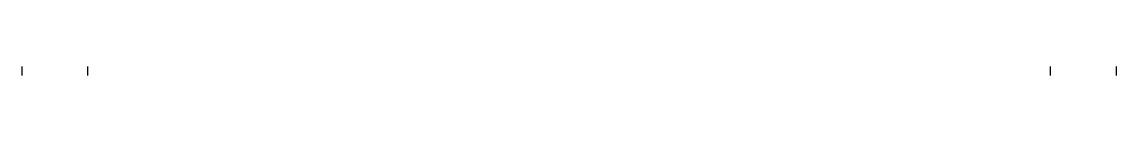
# Model space of a CAD drawing. Header units: millimetres. Extents: x -21 to 229, y 69 to 71.
import ezdxf

# ---------------------------------------------------------------- set-up
doc = ezdxf.new("R2010")
doc.units = ezdxf.units.MM
doc.header["$MEASUREMENT"] = 0

msp = doc.modelspace()

# ---------------------------------------------------------------- linework, layer by layer
at = {"linetype": 'Continuous'}
for p, q in [((-21.12, 70.53), (-21.12, 68.53)), ((-6.08, 70.53), (-6.08, 68.53)), ((214.1, 70.53), (214.1, 68.53)), ((229.15, 70.53), (229.15, 68.53))]:
    msp.add_line(p, q, dxfattribs=at)

doc.saveas('drawing.dxf')
